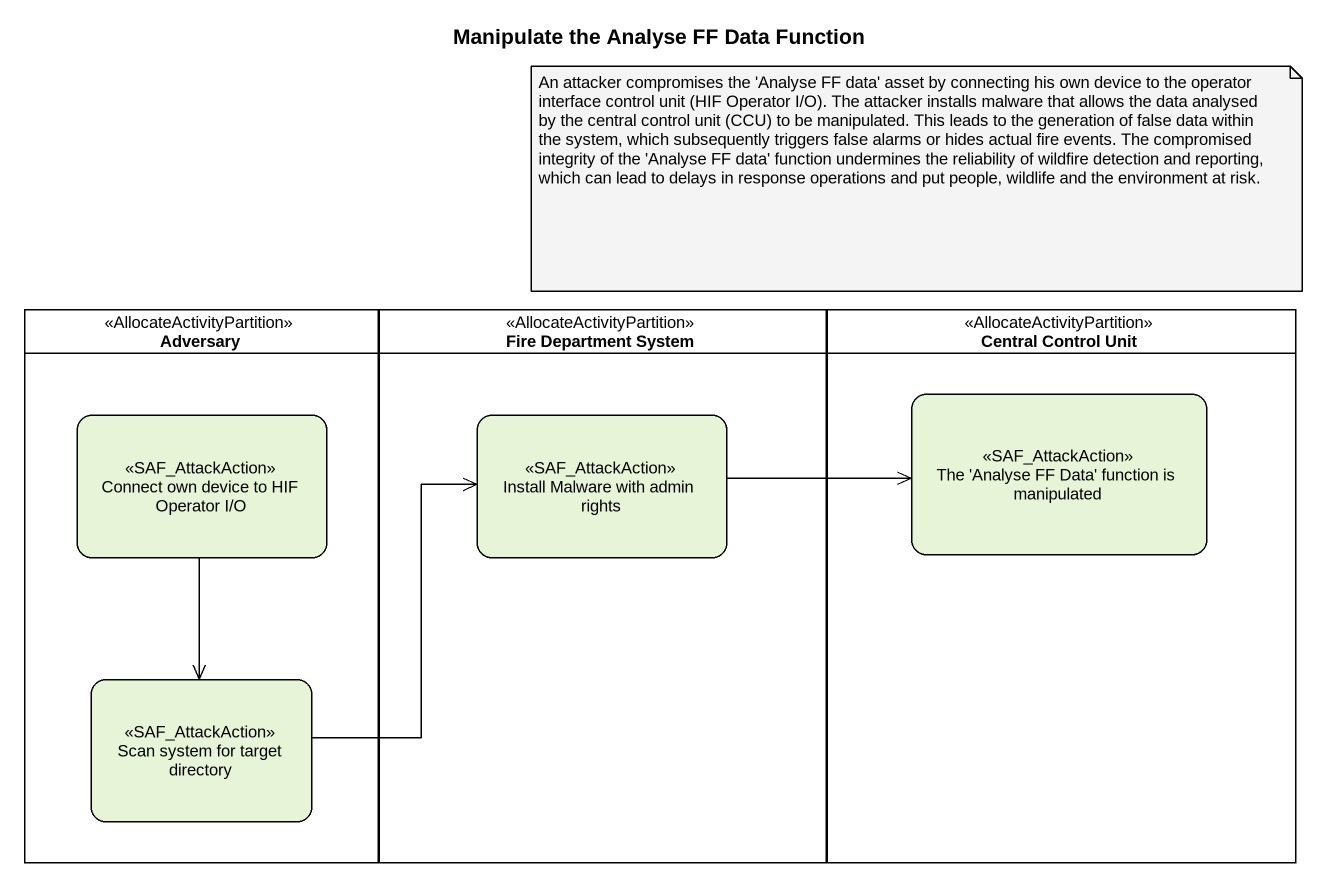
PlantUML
@startuml
title Manipulate the Analyse FF Data Function
hide empty description
state Adversary <<AllocateActivityPartition>> {
  state "Connect own device to HIF Operator I/O" as Connect_own_device_to_HIF <<SAF_AttackAction>>
  state "Scan system for target directory" as Scan_system_for_target <<SAF_AttackAction>>
}
state "Fire Department System" as Fire_Department_System <<AllocateActivityPartition>> {
  state "Install Malware with admin rights" as Install_Malware_with_admin <<SAF_AttackAction>>
}
state "Central Control Unit" as Central_Control_Unit <<AllocateActivityPartition>> {
  state "The 'Analyse FF Data' function is manipulated" as The_Analyse_FF_Data <<SAF_AttackAction>>
}
Connect_own_device_to_HIF --> Scan_system_for_target
Install_Malware_with_admin -right-> The_Analyse_FF_Data
Scan_system_for_target -up-> Install_Malware_with_admin
note as N1
  An attacker compromises the 'Analyse FF data' asset by connecting his own device to the operator interface control unit (HIF Operator I/O). The attacker installs malware that allows the data analysed by the central control unit (CCU) to be manipulated. This leads to the generation of false data within the system, which subsequently triggers false alarms or hides actual fire events. The compromised integrity of the 'Analyse FF data' function undermines the reliability of wildfire detection and reporting, which can lead to delays in response operations and put people, wildlife and the environment at risk.
end note
@enduml
